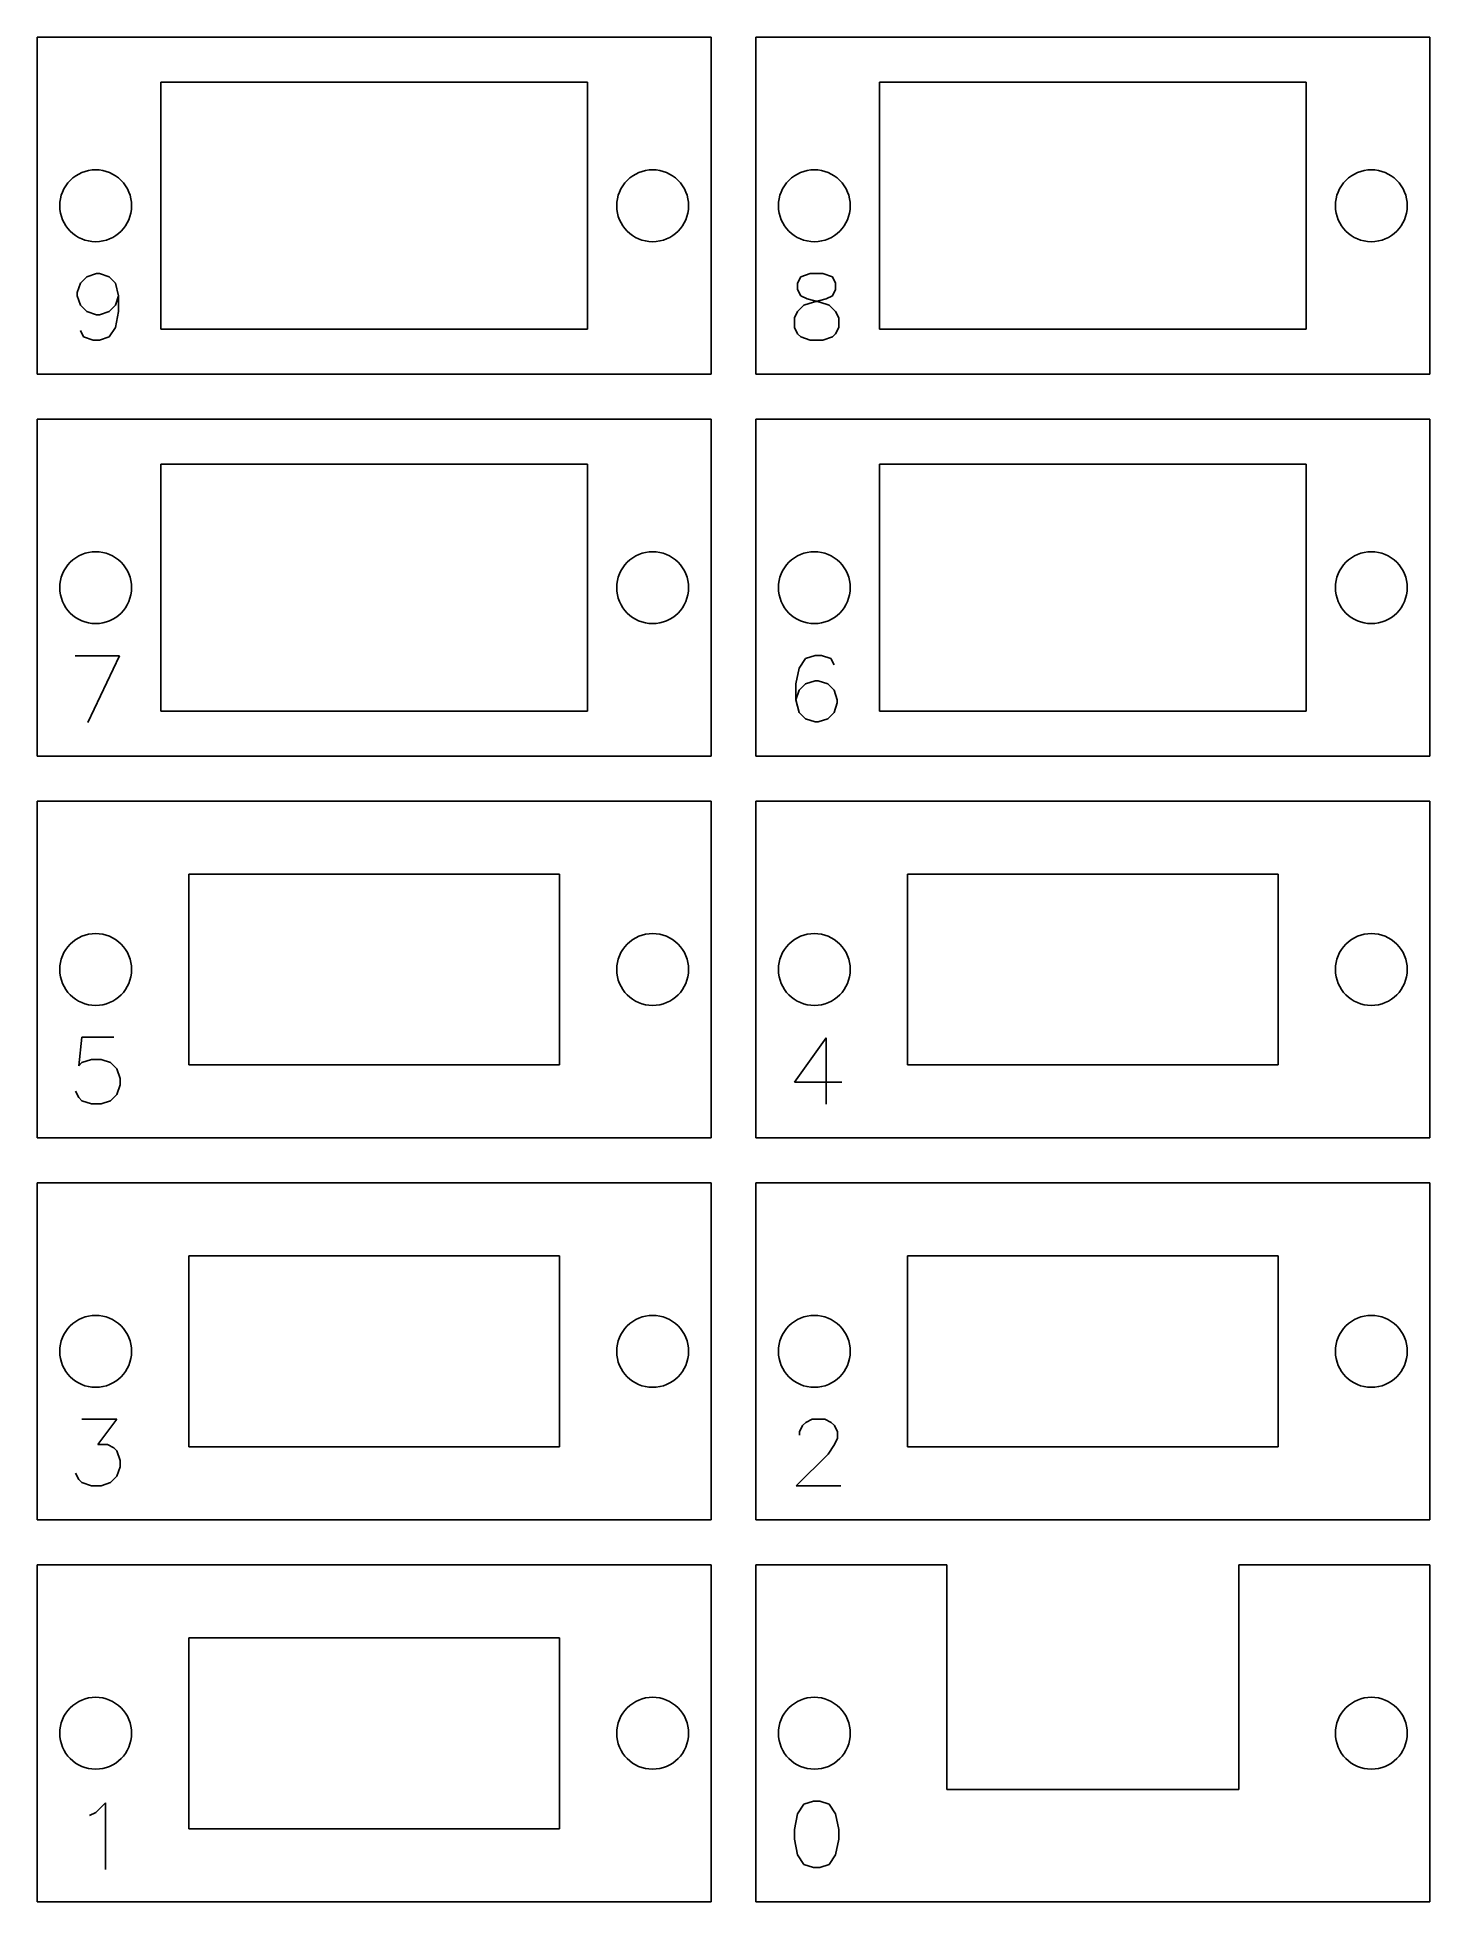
# Model space of a CAD drawing. Extents: x 0 to 2.44, y 0 to 3.27.
import ezdxf

# ---------------------------------------------------------------- set-up
doc = ezdxf.new("R2010")
doc.units = 0
for name, color, linetype in [('Cut', 7, 'CONTINUOUS'), ('Etch', 7, 'CONTINUOUS'), ('Frame', 7, 'CONTINUOUS')]:
    doc.layers.add(name, color=color, linetype=linetype)

msp = doc.modelspace()

# ---------------------------------------------------------------- linework, layer by layer
at = {"layer": 'Cut', "color": 3}
for p, q in [((0.216535, 3.188977), (0.964567, 3.188977)), ((0.216535, 2.755906), (0.216535, 3.188977)), ((0.964567, 3.188977), (0.964567, 2.755906)), ((1.476378, 3.188977), (2.22441, 3.188977)), ((1.476378, 2.755906), (1.476378, 3.188977)), ((2.22441, 3.188977), (2.22441, 2.755906)), ((0.165352, 2.972441), (0.165352, 2.972441)), ((1.141734, 2.972441), (1.141734, 2.972441)), ((1.425195, 2.972441), (1.425195, 2.972441)), ((2.401577, 2.972441), (2.401577, 2.972441)), ((0.964567, 2.755906), (0.216535, 2.755906)), ((2.22441, 2.755906), (1.476378, 2.755906)), ((0.216535, 2.519685), (0.964567, 2.519685)), ((0.216535, 2.086615), (0.216535, 2.519685)), ((0.964567, 2.519685), (0.964567, 2.086615)), ((1.476378, 2.519685), (2.22441, 2.519685)), ((1.476378, 2.086615), (1.476378, 2.519685)), ((2.22441, 2.519685), (2.22441, 2.086615)), ((0.165352, 2.30315), (0.165352, 2.30315)), ((1.141734, 2.30315), (1.141734, 2.30315)), ((1.425195, 2.30315), (1.425195, 2.30315)), ((2.401577, 2.30315), (2.401577, 2.30315)), ((0.964567, 2.086615), (0.216535, 2.086615)), ((2.22441, 2.086615), (1.476378, 2.086615)), ((0.265748, 1.801182), (0.915354, 1.801182)), ((0.265748, 1.466536), (0.265748, 1.801182)), ((0.915354, 1.801182), (0.915354, 1.466536)), ((1.525591, 1.801182), (2.175197, 1.801182)), ((1.525591, 1.466536), (1.525591, 1.801182)), ((2.175197, 1.801182), (2.175197, 1.466536)), ((0.165352, 1.633858), (0.165352, 1.633858)), ((1.141734, 1.633858), (1.141734, 1.633858)), ((1.425195, 1.633858), (1.425195, 1.633858)), ((2.401577, 1.633858), (2.401577, 1.633858)), ((0.915354, 1.466536), (0.265748, 1.466536)), ((2.175197, 1.466536), (1.525591, 1.466536)), ((0.265748, 1.13189), (0.915354, 1.13189)), ((0.265748, 0.797245), (0.265748, 1.13189)), ((0.915354, 1.13189), (0.915354, 0.797245)), ((1.525591, 1.13189), (2.175197, 1.13189)), ((1.525591, 0.797245), (1.525591, 1.13189)), ((2.175197, 1.13189), (2.175197, 0.797245)), ((0.165352, 0.964567), (0.165352, 0.964567)), ((1.141734, 0.964567), (1.141734, 0.964567)), ((1.425195, 0.964567), (1.425195, 0.964567)), ((2.401577, 0.964567), (2.401577, 0.964567)), ((0.915354, 0.797245), (0.265748, 0.797245)), ((2.175197, 0.797245), (1.525591, 0.797245)), ((0.265748, 0.462599), (0.915354, 0.462599)), ((0.265748, 0.127953), (0.265748, 0.462599)), ((0.915354, 0.462599), (0.915354, 0.127953)), ((0.165352, 0.295276), (0.165352, 0.295276)), ((1.141734, 0.295276), (1.141734, 0.295276)), ((1.425203, 0.295276), (1.425203, 0.295276)), ((2.401585, 0.295276), (2.401585, 0.295276)), ((0.915354, 0.127953), (0.265748, 0.127953))]:
    msp.add_line(p, q, dxfattribs=at)
for points in [[(0.039368, 2.972441), (0.039368, 2.989148), (0.046005, 3.00517), (0.057818, 3.016983)], [(0.057818, 3.016983), (0.069631, 3.028796), (0.085654, 3.035433), (0.10236, 3.035433)], [(0.10236, 3.035433), (0.119067, 3.035433), (0.135089, 3.028796), (0.146902, 3.016983)], [(0.146902, 3.016983), (0.158716, 3.00517), (0.165352, 2.989148), (0.165352, 2.972441)], [(1.01575, 2.972441), (1.01575, 2.989148), (1.022387, 3.00517), (1.0342, 3.016983)], [(1.0342, 3.016983), (1.046013, 3.028796), (1.062036, 3.035433), (1.078742, 3.035433)], [(1.078742, 3.035433), (1.095449, 3.035433), (1.111471, 3.028797), (1.123284, 3.016983)], [(1.123284, 3.016983), (1.135098, 3.00517), (1.141734, 2.989148), (1.141734, 2.972441)], [(1.299211, 2.972441), (1.299211, 2.989148), (1.305847, 3.00517), (1.317661, 3.016983)], [(1.317661, 3.016983), (1.329474, 3.028796), (1.345496, 3.035433), (1.362203, 3.035433)], [(1.362203, 3.035433), (1.378909, 3.035433), (1.394932, 3.028796), (1.406745, 3.016983)], [(1.406745, 3.016983), (1.418558, 3.00517), (1.425195, 2.989148), (1.425195, 2.972441)], [(2.275593, 2.972441), (2.275593, 2.989148), (2.282229, 3.00517), (2.294043, 3.016983)], [(2.294043, 3.016983), (2.305856, 3.028796), (2.321878, 3.035433), (2.338585, 3.035433)], [(2.338585, 3.035433), (2.355291, 3.035433), (2.371314, 3.028797), (2.383127, 3.016983)], [(2.383127, 3.016983), (2.39494, 3.00517), (2.401577, 2.989148), (2.401577, 2.972441)], [(0.10236, 2.90945), (0.067571, 2.90945), (0.039369, 2.937652), (0.039368, 2.972441)], [(0.165352, 2.972441), (0.165352, 2.937652), (0.137149, 2.90945), (0.10236, 2.90945)], [(1.078742, 2.90945), (1.043953, 2.90945), (1.015751, 2.937652), (1.01575, 2.972441)], [(1.141734, 2.972441), (1.141734, 2.937652), (1.113531, 2.90945), (1.078742, 2.90945)], [(1.362203, 2.90945), (1.327414, 2.90945), (1.299211, 2.937652), (1.299211, 2.972441)], [(1.425195, 2.972441), (1.425194, 2.937652), (1.396992, 2.90945), (1.362203, 2.90945)], [(2.338585, 2.90945), (2.303796, 2.90945), (2.275593, 2.937652), (2.275593, 2.972441)], [(2.401577, 2.972441), (2.401576, 2.937652), (2.373374, 2.90945), (2.338585, 2.90945)], [(0.057818, 2.347692), (0.069631, 2.359505), (0.085654, 2.366142), (0.10236, 2.366142)], [(0.10236, 2.366142), (0.119067, 2.366142), (0.135089, 2.359505), (0.146902, 2.347692)], [(1.0342, 2.347692), (1.046013, 2.359505), (1.062036, 2.366142), (1.078742, 2.366142)], [(1.078742, 2.366142), (1.095449, 2.366142), (1.111471, 2.359505), (1.123284, 2.347692)], [(1.317661, 2.347692), (1.329474, 2.359505), (1.345496, 2.366142), (1.362203, 2.366142)], [(1.362203, 2.366142), (1.378909, 2.366142), (1.394932, 2.359505), (1.406745, 2.347692)], [(2.294043, 2.347692), (2.305856, 2.359505), (2.321878, 2.366142), (2.338585, 2.366142)], [(2.338585, 2.366142), (2.355291, 2.366142), (2.371314, 2.359505), (2.383127, 2.347692)], [(0.039368, 2.30315), (0.039368, 2.319856), (0.046005, 2.335878), (0.057818, 2.347692)], [(0.146902, 2.347692), (0.158716, 2.335878), (0.165352, 2.319856), (0.165352, 2.30315)], [(1.01575, 2.30315), (1.01575, 2.319856), (1.022387, 2.335878), (1.0342, 2.347692)], [(1.123284, 2.347692), (1.135098, 2.335878), (1.141734, 2.319856), (1.141734, 2.30315)], [(1.299211, 2.30315), (1.299211, 2.319856), (1.305847, 2.335878), (1.317661, 2.347692)], [(1.406745, 2.347692), (1.418558, 2.335878), (1.425195, 2.319856), (1.425195, 2.30315)], [(2.275593, 2.30315), (2.275593, 2.319856), (2.282229, 2.335878), (2.294043, 2.347692)], [(2.383127, 2.347692), (2.39494, 2.335878), (2.401577, 2.319856), (2.401577, 2.30315)], [(0.10236, 2.240158), (0.067571, 2.240158), (0.039369, 2.26836), (0.039368, 2.30315)], [(0.165352, 2.30315), (0.165352, 2.26836), (0.137149, 2.240158), (0.10236, 2.240158)], [(1.078742, 2.240158), (1.043953, 2.240158), (1.015751, 2.26836), (1.01575, 2.30315)], [(1.141734, 2.30315), (1.141734, 2.26836), (1.113531, 2.240158), (1.078742, 2.240158)], [(1.362203, 2.240158), (1.327414, 2.240158), (1.299211, 2.26836), (1.299211, 2.30315)], [(1.425195, 2.30315), (1.425194, 2.26836), (1.396992, 2.240158), (1.362203, 2.240158)], [(2.338585, 2.240158), (2.303796, 2.240158), (2.275593, 2.26836), (2.275593, 2.30315)], [(2.401577, 2.30315), (2.401576, 2.26836), (2.373374, 2.240158), (2.338585, 2.240158)], [(0.039368, 1.633858), (0.039368, 1.650565), (0.046005, 1.666587), (0.057818, 1.6784)], [(0.057818, 1.6784), (0.069631, 1.690214), (0.085654, 1.69685), (0.10236, 1.69685)], [(0.10236, 1.69685), (0.119067, 1.69685), (0.135089, 1.690214), (0.146902, 1.6784)], [(0.146902, 1.6784), (0.158716, 1.666587), (0.165352, 1.650565), (0.165352, 1.633858)], [(1.01575, 1.633858), (1.01575, 1.650565), (1.022387, 1.666587), (1.0342, 1.6784)], [(1.0342, 1.6784), (1.046013, 1.690214), (1.062036, 1.69685), (1.078742, 1.69685)], [(1.078742, 1.69685), (1.095449, 1.696851), (1.111471, 1.690214), (1.123284, 1.6784)], [(1.123284, 1.6784), (1.135098, 1.666587), (1.141734, 1.650565), (1.141734, 1.633858)], [(1.299211, 1.633858), (1.299211, 1.650565), (1.305847, 1.666587), (1.317661, 1.6784)], [(1.317661, 1.6784), (1.329474, 1.690214), (1.345496, 1.69685), (1.362203, 1.69685)], [(1.362203, 1.69685), (1.378909, 1.696851), (1.394932, 1.690214), (1.406745, 1.678401)], [(1.406745, 1.678401), (1.418558, 1.666587), (1.425195, 1.650565), (1.425195, 1.633858)], [(2.275593, 1.633858), (2.275593, 1.650565), (2.282229, 1.666587), (2.294043, 1.6784)], [(2.294043, 1.6784), (2.305856, 1.690214), (2.321878, 1.69685), (2.338585, 1.69685)], [(2.338585, 1.69685), (2.355291, 1.696851), (2.371314, 1.690214), (2.383127, 1.678401)], [(2.383127, 1.678401), (2.39494, 1.666587), (2.401577, 1.650565), (2.401577, 1.633858)], [(0.10236, 1.570867), (0.067571, 1.570867), (0.039369, 1.599069), (0.039368, 1.633858)], [(0.165352, 1.633858), (0.165352, 1.599069), (0.137149, 1.570867), (0.10236, 1.570867)], [(1.078742, 1.570867), (1.043953, 1.570867), (1.015751, 1.599069), (1.01575, 1.633858)], [(1.141734, 1.633858), (1.141734, 1.599069), (1.113531, 1.570867), (1.078742, 1.570867)], [(1.362203, 1.570867), (1.327414, 1.570867), (1.299211, 1.599069), (1.299211, 1.633858)], [(1.425195, 1.633858), (1.425194, 1.599069), (1.396992, 1.570867), (1.362203, 1.570867)], [(2.338585, 1.570867), (2.303796, 1.570867), (2.275593, 1.599069), (2.275593, 1.633858)], [(2.401577, 1.633858), (2.401576, 1.599069), (2.373374, 1.570867), (2.338585, 1.570867)], [(0.057818, 1.009109), (0.069631, 1.020922), (0.085654, 1.027559), (0.10236, 1.027559)], [(0.10236, 1.027559), (0.119067, 1.027559), (0.135089, 1.020922), (0.146902, 1.009109)], [(1.0342, 1.009109), (1.046013, 1.020922), (1.062036, 1.027559), (1.078742, 1.027559)], [(1.078742, 1.027559), (1.095449, 1.027559), (1.111471, 1.020923), (1.123284, 1.009109)], [(1.317661, 1.009109), (1.329474, 1.020922), (1.345496, 1.027559), (1.362203, 1.027559)], [(1.362203, 1.027559), (1.378909, 1.027559), (1.394932, 1.020922), (1.406745, 1.009109)], [(2.294043, 1.009109), (2.305856, 1.020922), (2.321878, 1.027559), (2.338585, 1.027559)], [(2.338585, 1.027559), (2.355291, 1.027559), (2.371314, 1.020923), (2.383127, 1.009109)], [(0.039368, 0.964567), (0.039368, 0.981274), (0.046005, 0.997296), (0.057818, 1.009109)], [(0.146902, 1.009109), (0.158716, 0.997296), (0.165352, 0.981274), (0.165352, 0.964567)], [(1.01575, 0.964567), (1.01575, 0.981274), (1.022387, 0.997296), (1.0342, 1.009109)], [(1.123284, 1.009109), (1.135098, 0.997296), (1.141734, 0.981274), (1.141734, 0.964567)], [(1.299211, 0.964567), (1.299211, 0.981274), (1.305847, 0.997296), (1.317661, 1.009109)], [(1.406745, 1.009109), (1.418558, 0.997296), (1.425195, 0.981274), (1.425195, 0.964567)], [(2.275593, 0.964567), (2.275593, 0.981274), (2.282229, 0.997296), (2.294043, 1.009109)], [(2.383127, 1.009109), (2.39494, 0.997296), (2.401577, 0.981274), (2.401577, 0.964567)], [(0.10236, 0.901576), (0.067571, 0.901576), (0.039369, 0.929778), (0.039368, 0.964567)], [(0.165352, 0.964567), (0.165352, 0.929778), (0.137149, 0.901576), (0.10236, 0.901576)], [(1.078742, 0.901576), (1.043953, 0.901576), (1.015751, 0.929778), (1.01575, 0.964567)], [(1.141734, 0.964567), (1.141734, 0.929778), (1.113531, 0.901576), (1.078742, 0.901576)], [(1.362203, 0.901576), (1.327414, 0.901576), (1.299211, 0.929778), (1.299211, 0.964567)], [(1.425195, 0.964567), (1.425194, 0.929778), (1.396992, 0.901576), (1.362203, 0.901576)], [(2.338585, 0.901576), (2.303796, 0.901576), (2.275593, 0.929778), (2.275593, 0.964567)], [(2.401577, 0.964567), (2.401576, 0.929778), (2.373374, 0.901576), (2.338585, 0.901576)], [(0.039368, 0.295276), (0.039368, 0.311982), (0.046005, 0.328004), (0.057818, 0.339818)], [(0.057818, 0.339818), (0.069631, 0.351631), (0.085654, 0.358268), (0.10236, 0.358268)], [(0.10236, 0.358268), (0.119067, 0.358268), (0.135089, 0.351631), (0.146902, 0.339818)], [(0.146902, 0.339818), (0.158716, 0.328004), (0.165352, 0.311982), (0.165352, 0.295276)], [(1.01575, 0.295276), (1.01575, 0.311982), (1.022387, 0.328004), (1.0342, 0.339818)], [(1.0342, 0.339818), (1.046013, 0.351631), (1.062036, 0.358268), (1.078742, 0.358268)], [(1.078742, 0.358268), (1.095449, 0.358268), (1.111471, 0.351631), (1.123284, 0.339818)], [(1.123284, 0.339818), (1.135098, 0.328004), (1.141734, 0.311982), (1.141734, 0.295276)], [(1.299219, 0.295276), (1.299218, 0.311982), (1.305855, 0.328004), (1.317668, 0.339818)], [(1.317668, 0.339818), (1.329482, 0.351631), (1.345504, 0.358268), (1.362211, 0.358268)], [(1.362211, 0.358268), (1.378917, 0.358268), (1.394939, 0.351631), (1.406753, 0.339818)], [(1.406753, 0.339818), (1.418566, 0.328004), (1.425203, 0.311982), (1.425203, 0.295276)], [(2.2756, 0.295276), (2.2756, 0.311982), (2.282237, 0.328004), (2.29405, 0.339818)], [(2.29405, 0.339818), (2.305864, 0.351631), (2.321886, 0.358268), (2.338592, 0.358268)], [(2.338592, 0.358268), (2.355299, 0.358268), (2.371321, 0.351631), (2.383135, 0.339818)], [(2.383135, 0.339818), (2.394948, 0.328004), (2.401585, 0.311982), (2.401585, 0.295276)], [(0.10236, 0.232284), (0.067571, 0.232284), (0.039369, 0.260486), (0.039368, 0.295276)], [(0.165352, 0.295276), (0.165352, 0.260486), (0.137149, 0.232284), (0.10236, 0.232284)], [(1.078742, 0.232284), (1.043953, 0.232284), (1.015751, 0.260486), (1.01575, 0.295276)], [(1.141734, 0.295276), (1.141734, 0.260486), (1.113531, 0.232284), (1.078742, 0.232284)], [(1.362211, 0.232284), (1.327421, 0.232284), (1.299219, 0.260486), (1.299219, 0.295276)], [(1.425203, 0.295276), (1.425202, 0.260486), (1.397, 0.232284), (1.362211, 0.232284)], [(2.338592, 0.232284), (2.303803, 0.232284), (2.275601, 0.260486), (2.2756, 0.295276)], [(2.401585, 0.295276), (2.401584, 0.260486), (2.373382, 0.232284), (2.338592, 0.232284)]]:
    msp.add_open_spline(points, degree=3, dxfattribs=at)
at = {"layer": 'Etch', "color": 1}
for p, q in [((0.075744, 2.836942), (0.086855, 2.848053)), ((0.086855, 2.848053), (0.103521, 2.853609)), ((0.103521, 2.853609), (0.109077, 2.853609)), ((0.109077, 2.853609), (0.125744, 2.848053)), ((0.125744, 2.848053), (0.136855, 2.836942)), ((1.338364, 2.848053), (1.332808, 2.836942)), ((1.355031, 2.853609), (1.338364, 2.848053)), ((1.377253, 2.853609), (1.355031, 2.853609)), ((1.39392, 2.848053), (1.377253, 2.853609)), ((1.399475, 2.836942), (1.39392, 2.848053)), ((0.070188, 2.820276), (0.075744, 2.836942)), ((0.070188, 2.81472), (0.070188, 2.820276)), ((0.075744, 2.798053), (0.070188, 2.81472)), ((0.136855, 2.836942), (0.14241, 2.81472)), ((0.14241, 2.81472), (0.136855, 2.798053)), ((0.14241, 2.81472), (0.14241, 2.786942)), ((1.332808, 2.836942), (1.332808, 2.825831)), ((1.332808, 2.825831), (1.338364, 2.81472)), ((1.338364, 2.81472), (1.349475, 2.809165)), ((1.382808, 2.809165), (1.39392, 2.81472)), ((1.39392, 2.81472), (1.399475, 2.825831)), ((1.399475, 2.825831), (1.399475, 2.836942)), ((0.086855, 2.786942), (0.075744, 2.798053)), ((0.103521, 2.781387), (0.086855, 2.786942)), ((0.109077, 2.781387), (0.103521, 2.781387)), ((0.125744, 2.786942), (0.109077, 2.781387)), ((0.136855, 2.798053), (0.125744, 2.786942)), ((0.14241, 2.786942), (0.136855, 2.759165)), ((1.327253, 2.775831), (1.332808, 2.786942)), ((1.332808, 2.786942), (1.34392, 2.798053)), ((1.34392, 2.798053), (1.360586, 2.803609)), ((1.349475, 2.809165), (1.371697, 2.803609)), ((1.360586, 2.803609), (1.382808, 2.809165)), ((1.371697, 2.803609), (1.388364, 2.798053)), ((1.388364, 2.798053), (1.399475, 2.786942)), ((1.399475, 2.786942), (1.405031, 2.775831)), ((0.081299, 2.742498), (0.075744, 2.753609)), ((0.136855, 2.759165), (0.125744, 2.742498)), ((1.327253, 2.759165), (1.327253, 2.775831)), ((1.332808, 2.748053), (1.327253, 2.759165)), ((1.338364, 2.742498), (1.332808, 2.748053)), ((1.399475, 2.748053), (1.39392, 2.742498)), ((1.405031, 2.759165), (1.399475, 2.748053)), ((1.405031, 2.775831), (1.405031, 2.759165)), ((0.097966, 2.736942), (0.081299, 2.742498)), ((0.109077, 2.736942), (0.097966, 2.736942)), ((0.125744, 2.742498), (0.109077, 2.736942)), ((1.355031, 2.736942), (1.338364, 2.742498)), ((1.377253, 2.736942), (1.355031, 2.736942)), ((1.39392, 2.742498), (1.377253, 2.736942)), ((0.066156, 2.183526), (0.143934, 2.183526)), ((0.143934, 2.183526), (0.088379, 2.066859)), ((1.335586, 2.162096), (1.330031, 2.134318)), ((1.346697, 2.178762), (1.335586, 2.162096)), ((1.363364, 2.184318), (1.346697, 2.178762)), ((1.374475, 2.184318), (1.363364, 2.184318)), ((1.391142, 2.178762), (1.374475, 2.184318)), ((1.396697, 2.167651), (1.391142, 2.178762)), ((1.330031, 2.134318), (1.330031, 2.10654)), ((1.346697, 2.134318), (1.335586, 2.123207)), ((1.363364, 2.139873), (1.346697, 2.134318)), ((1.36892, 2.139873), (1.363364, 2.139873)), ((1.385586, 2.134318), (1.36892, 2.139873)), ((1.396697, 2.123207), (1.385586, 2.134318)), ((1.335586, 2.123207), (1.330031, 2.10654)), ((1.330031, 2.10654), (1.335586, 2.084318)), ((1.402253, 2.10654), (1.396697, 2.123207)), ((1.396697, 2.084318), (1.402253, 2.100984)), ((1.402253, 2.100984), (1.402253, 2.10654)), ((1.335586, 2.084318), (1.346697, 2.073207)), ((1.346697, 2.073207), (1.363364, 2.067651)), ((1.363364, 2.067651), (1.36892, 2.067651)), ((1.36892, 2.067651), (1.385586, 2.073207)), ((1.385586, 2.073207), (1.396697, 2.084318)), ((0.078375, 1.515026), (0.072819, 1.465026)), ((0.13393, 1.515026), (0.078375, 1.515026)), ((1.38273, 1.514219), (1.327174, 1.436441)), ((1.38273, 1.514219), (1.38273, 1.397552)), ((0.072819, 1.465026), (0.078375, 1.470581)), ((0.078375, 1.470581), (0.095041, 1.476137)), ((0.095041, 1.476137), (0.111708, 1.476137)), ((0.111708, 1.476137), (0.128375, 1.470581)), ((0.128375, 1.470581), (0.139486, 1.45947)), ((0.139486, 1.45947), (0.145041, 1.442804)), ((0.145041, 1.442804), (0.145041, 1.431693)), ((0.072819, 1.40947), (0.067264, 1.420581)), ((0.078375, 1.403915), (0.072819, 1.40947)), ((0.139486, 1.415026), (0.128375, 1.403915)), ((0.145041, 1.431693), (0.139486, 1.415026)), ((1.327174, 1.436441), (1.410507, 1.436441)), ((0.095041, 1.398359), (0.078375, 1.403915)), ((0.111708, 1.398359), (0.095041, 1.398359)), ((0.128375, 1.403915), (0.111708, 1.398359)), ((0.078375, 0.845735), (0.139486, 0.845735)), ((0.139486, 0.845735), (0.106153, 0.80129)), ((1.336162, 0.823513), (1.341717, 0.834624)), ((1.336162, 0.817957), (1.336162, 0.823513)), ((1.341717, 0.834624), (1.347273, 0.840179)), ((1.347273, 0.840179), (1.358384, 0.845735)), ((1.358384, 0.845735), (1.380606, 0.845735)), ((1.380606, 0.845735), (1.391717, 0.840179)), ((1.391717, 0.840179), (1.397273, 0.834624)), ((1.397273, 0.834624), (1.402828, 0.823513)), ((1.402828, 0.823513), (1.402828, 0.812401)), ((0.106153, 0.80129), (0.122819, 0.80129)), ((0.122819, 0.80129), (0.13393, 0.795735)), ((0.13393, 0.795735), (0.139486, 0.790179)), ((0.139486, 0.790179), (0.145041, 0.773513)), ((1.386162, 0.784624), (1.330606, 0.729068)), ((1.397273, 0.80129), (1.386162, 0.784624)), ((1.402828, 0.812401), (1.397273, 0.80129)), ((0.145041, 0.762401), (0.139486, 0.745735)), ((0.145041, 0.773513), (0.145041, 0.762401)), ((0.072819, 0.740179), (0.067264, 0.75129)), ((0.078375, 0.734624), (0.072819, 0.740179)), ((0.095041, 0.729068), (0.078375, 0.734624)), ((0.111708, 0.729068), (0.095041, 0.729068)), ((0.128375, 0.734624), (0.111708, 0.729068)), ((0.139486, 0.745735), (0.128375, 0.734624)), ((1.330606, 0.729068), (1.408384, 0.729068)), ((0.102754, 0.156424), (0.11942, 0.173091)), ((0.11942, 0.173091), (0.11942, 0.056424)), ((1.343927, 0.170892), (1.332816, 0.154226)), ((1.360594, 0.176448), (1.343927, 0.170892)), ((1.371705, 0.176448), (1.360594, 0.176448)), ((1.388372, 0.170892), (1.371705, 0.176448)), ((1.399483, 0.154226), (1.388372, 0.170892)), ((0.091643, 0.150869), (0.102754, 0.156424)), ((1.332816, 0.154226), (1.327261, 0.126448)), ((1.405038, 0.126448), (1.399483, 0.154226)), ((1.327261, 0.126448), (1.327261, 0.109781)), ((1.327261, 0.109781), (1.332816, 0.082003)), ((1.399483, 0.082003), (1.405038, 0.109781)), ((1.405038, 0.109781), (1.405038, 0.126448)), ((1.332816, 0.082003), (1.343927, 0.065337)), ((1.388372, 0.065337), (1.399483, 0.082003)), ((1.343927, 0.065337), (1.360594, 0.059781)), ((1.360594, 0.059781), (1.371705, 0.059781)), ((1.371705, 0.059781), (1.388372, 0.065337))]:
    msp.add_line(p, q, dxfattribs=at)
at = {"layer": 'Frame', "color": 7}
for p, q in [((0, 3.267717), (1.181102, 3.267717)), ((0, 2.677166), (0, 3.267717)), ((1.181102, 3.267717), (1.181102, 2.677166)), ((1.259843, 3.267717), (2.440945, 3.267717)), ((1.259843, 2.677166), (1.259843, 3.267717)), ((2.440945, 3.267717), (2.440945, 2.677166)), ((1.181102, 2.677166), (0, 2.677166)), ((2.440945, 2.677166), (1.259843, 2.677166)), ((0, 2.598425), (1.181102, 2.598425)), ((0, 2.007874), (0, 2.598425)), ((1.181102, 2.598425), (1.181102, 2.007874)), ((1.259843, 2.598425), (2.440945, 2.598425)), ((1.259843, 2.007874), (1.259843, 2.598425)), ((2.440945, 2.598425), (2.440945, 2.007874)), ((1.181102, 2.007874), (0, 2.007874)), ((2.440945, 2.007874), (1.259843, 2.007874)), ((0, 1.929134), (1.181102, 1.929134)), ((0, 1.338583), (0, 1.929134)), ((1.181102, 1.929134), (1.181102, 1.338583)), ((1.259843, 1.929134), (2.440945, 1.929134)), ((1.259843, 1.338583), (1.259843, 1.929134)), ((2.440945, 1.929134), (2.440945, 1.338583)), ((1.181102, 1.338583), (0, 1.338583)), ((2.440945, 1.338583), (1.259843, 1.338583)), ((0, 1.259842), (1.181102, 1.259842)), ((0, 0.669291), (0, 1.259842)), ((1.181102, 1.259842), (1.181102, 0.669291)), ((1.259843, 1.259842), (2.440945, 1.259842)), ((1.259843, 0.669291), (1.259843, 1.259842)), ((2.440945, 1.259842), (2.440945, 0.669291)), ((1.181102, 0.669291), (0, 0.669291)), ((2.440945, 0.669291), (1.259843, 0.669291)), ((0, 0.590551), (1.181102, 0.590551)), ((0, 0), (0, 0.590551)), ((1.181102, 0.590551), (1.181102, 0)), ((1.259852, 0.590548), (1.259852, 0.00001)), ((1.594488, 0.590548), (1.259852, 0.590548)), ((1.259852, 0.590548), (1.259852, 0.590548)), ((1.594488, 0.196841), (1.594488, 0.590548)), ((2.440951, 0.590548), (2.106293, 0.590548)), ((2.106293, 0.590548), (2.106293, 0.196841)), ((2.440951, 0.00001), (2.440951, 0.590548)), ((2.106293, 0.196841), (1.594488, 0.196841)), ((1.181102, 0), (0, 0)), ((1.259852, 0.00001), (2.440951, 0.00001))]:
    msp.add_line(p, q, dxfattribs=at)

doc.saveas('drawing.dxf')
